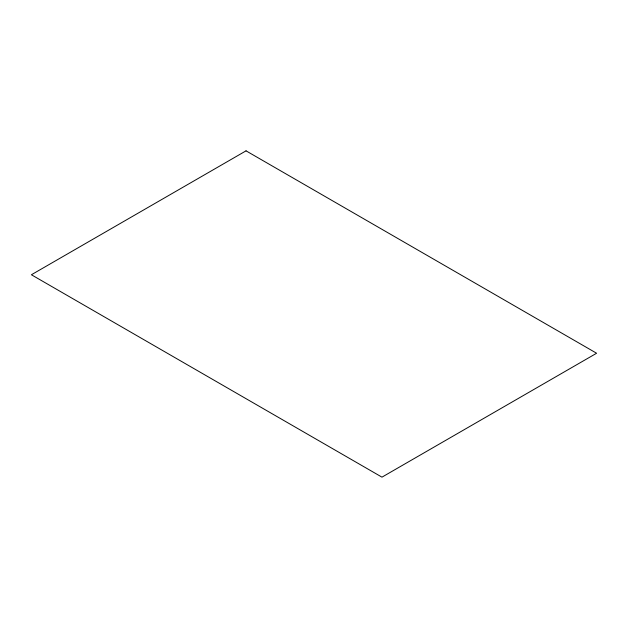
<?xml version="1.0" encoding="UTF-8"?>
<svg xmlns="http://www.w3.org/2000/svg" width="628" height="628" viewBox="0 0 628 628"><rect width="100%" height="100%" fill="white"/><g stroke="black" fill="none" stroke-linecap="round" stroke-linejoin="round"><path stroke-width="0.94" d="M246.035 150.846L31.4 274.758L381.965 477.154L596.6 353.242L246.035 150.846"/></g></svg>
